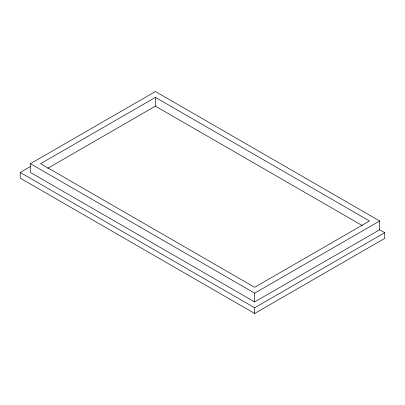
<?xml version="1.0" encoding="UTF-8"?>
<svg xmlns="http://www.w3.org/2000/svg" width="405" height="405" viewBox="0 0 405 405"><rect width="100%" height="100%" fill="white"/><g stroke="black" fill="none" stroke-linecap="round" stroke-linejoin="round"><path stroke-width="0.61" d="M30.405 163.696L155.424 91.52L379.672 220.988L379.672 229.746L254.654 301.922L30.405 172.454L30.405 163.696L254.654 293.164L379.672 220.988M379.672 229.746L384.75 232.678L384.75 238.373L254.654 313.48L20.25 178.149L20.25 172.454L30.638 166.46M155.424 97.382L40.566 163.696L254.654 287.302L369.512 220.988L155.424 97.382L155.424 106.14L362.394 225.636M47.674 168.348L155.424 106.14M20.25 172.454L254.654 307.79L384.75 232.678M254.654 293.164L254.654 301.922M254.654 307.79L254.654 313.48"/></g></svg>
